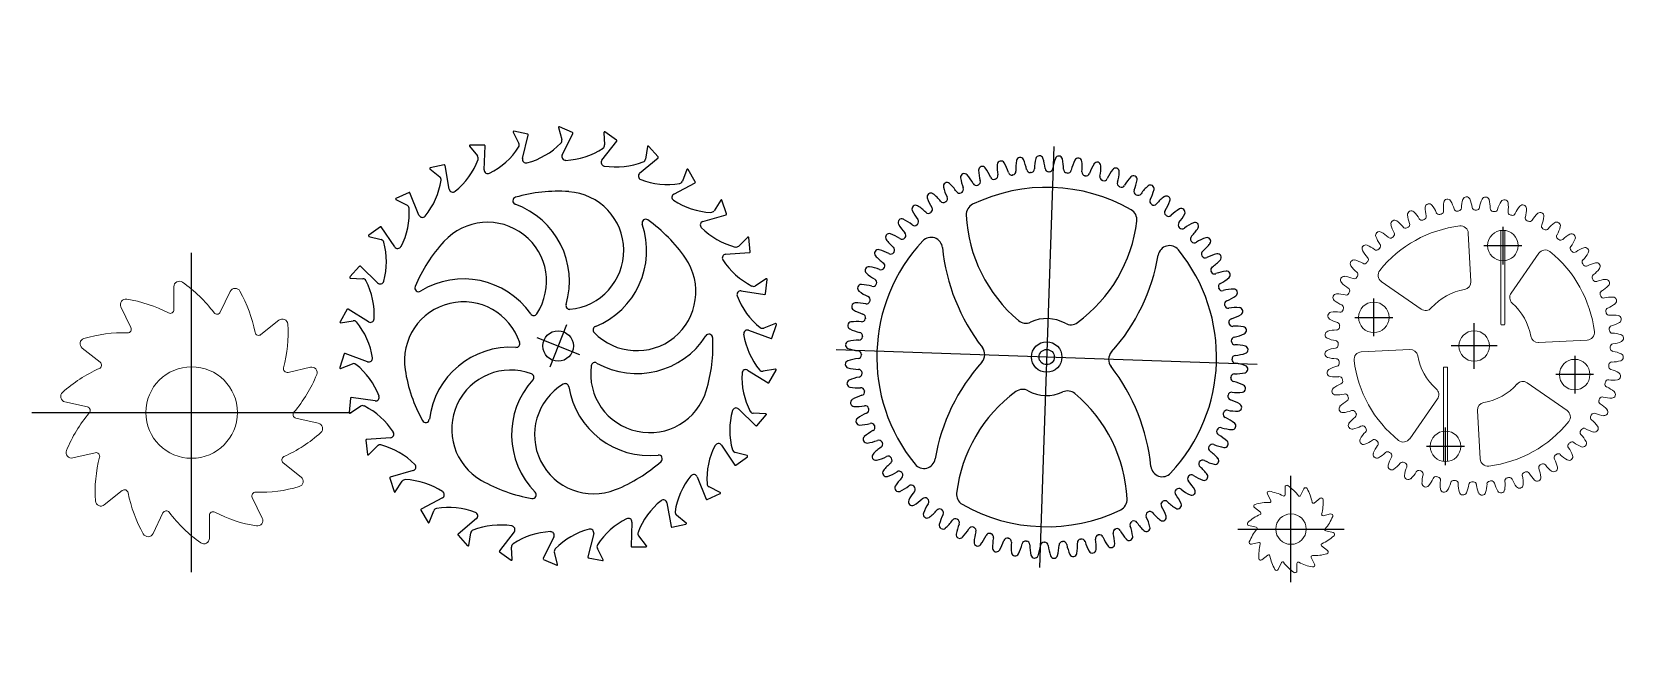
# Model space of a CAD drawing. Header units: millimetres. Extents: x 1.8 to 53.9, y 13.9 to 34.5.
import ezdxf

# ---------------------------------------------------------------- set-up
doc = ezdxf.new("R2010")
doc.units = ezdxf.units.MM
doc.linetypes.add('CENTER', pattern=[50.8, 31.75, -6.35, 6.35, -6.35])
doc.layers.get('0').update_dxf_attribs({"lineweight": 25, "true_color": 0xffffff})
for name, color, linetype, true_color in [('CENTER', 3, 'CENTER', 0x00ff00), ('GEAR-64', 102, 'Continuous', 0x009926), ('GEAR-ESCAPE-TIC', 53, 'Continuous', 0xb2cc66)]:
    doc.layers.add(name, color=color, linetype=linetype, true_color=true_color)
doc.layers.add('GEAR-48-RATCHET', color=4, linetype='Continuous', lineweight=5, true_color=0x00ffff)

# ---------------------------------------------------------------- blocks, each defined once
blk = doc.blocks.new('TOOTH-64-10DP')
at = {"color": 0, "linetype": 'BYBLOCK'}
for centre, radius, start, end in [((0.819, 3), 0.732, 159.5425, 173.1207), ((0.189, 3.234), 0.06, 86.648, 159.5425), ((0, 0), 3.3, 86.6398, 86.648), ((0.19, 3.234), 0.06, 13.7454, 86.6398), ((-0.463, 3.075), 0.732, 0.1671, 13.7454)]:
    blk.add_arc(centre, radius, start, end, dxfattribs=at)
for centre, radius, start, end in [((0.329, 3.077), 0.06, 180.1671, 263.8945), ((0, 0), 3.035, 83.7683, 83.8945), ((0.336, 3.076), 0.06, 263.7683, 347.4957)]:
    blk.add_arc(centre, radius, start, end)
blk = doc.blocks.new('GEAR-64')
for radius in [0.25, 0.125]:
    blk.add_circle((0, 0), radius)
for centre, radius, start, end in [((0, 0), 2.781, 48.8408, 131.1592), ((-1.707, 1.953), 0.187, 131.1592, 262.3152), ((1.707, 1.953), 0.187, 277.6848, 48.8408), ((-2.158, -1.388), 3.184, 50.1935, 82.3152), ((2.158, -1.388), 3.184, 97.6848, 129.8065), ((-2.294, 1.211), 0.187, 85.1515, 152.1592), ((-2.482, -1.01), 2.416, 38.1781, 85.1515), ((2.482, -1.01), 2.416, 94.8485, 141.8219), ((2.294, 1.211), 0.187, 27.8408, 94.8485), ((0, 0), 2.781, 152.1592, 207.8408), ((0, 1.202), 0.187, 230.1935, 309.8065), ((0, 0), 2.781, 332.1592, 27.8408), ((0, 0), 0.63, 153.2341, 206.7659), ((-0.73, 0.368), 0.187, 333.2341, 38.1781), ((0.73, 0.368), 0.187, 141.8219, 206.7659), ((0, 0), 0.63, 333.2341, 26.7659), ((-2.482, 1.01), 2.416, 274.8485, 321.8219), ((-0.73, -0.368), 0.187, 321.8219, 26.7659), ((0.73, -0.368), 0.187, 153.2341, 218.1781), ((2.482, 1.01), 2.416, 218.1781, 265.1515), ((0, -1.202), 0.187, 50.1935, 129.8065), ((-2.294, -1.211), 0.187, 207.8408, 274.8485), ((-2.158, 1.388), 3.184, 277.6848, 309.8065), ((2.158, 1.388), 3.184, 230.1935, 262.3152), ((2.294, -1.211), 0.187, 265.1515, 332.1592), ((-1.707, -1.953), 0.187, 97.6848, 228.8408), ((1.707, -1.953), 0.187, 311.1592, 82.3152), ((0, 0), 2.781, 228.8408, 311.1592)]:
    blk.add_arc(centre, radius, start, end)
at = {"layer": 'CENTER', "linetype": 'CENTER'}
for p, q in [((0, -3.45), (0, 3.45)), ((3.45, 0), (-3.45, 0))]:
    blk.add_line(p, q, dxfattribs=at)
for rotation in [24.327504557617434, 18.70250455761754, 13.077504557617523, 7.452504557617122, 1.827504557617446, 356.2025045576174, 350.5775045576175, 344.9525045576174, 35.577504557617445, 29.952504557617285, 339.3275045576172, 333.70250455761726, 41.20250455761745, 328.0775045576172, 46.82750455761735, 322.4525045576176, 52.45250455761744, 316.82750455761726, 311.2025045576173, 58.07750455761752, 305.57750455761726, 63.70250455761761, 299.95250455761743, 69.32750455761736, 74.95250455761752, 294.3275045576173, 80.57750455761736, 288.70250455761743, 86.20250455761746, 283.0775045576174, 91.82750455761743, 277.4525045576175, 271.82750455761743, 97.45250455761749, 103.07750455761744, 266.2025045576175, 108.70250455761753, 260.5775045576175, 114.32750455761749, 254.95250455761752, 119.95250455761749, 249.32750455761752, 125.57750455761754, 243.70250455761754, 131.20250455761752, 238.07750455761754, 136.82750455761752, 232.45250455761757, 142.45250455761783, 221.20250455761754, 226.82750455761763, 148.07750455761752, 153.70250455761752, 215.57750455761766, 159.32750455761757, 164.95250455761754, 204.32750455761763, 209.95250455761757, 170.57750455761752, 176.2025045576176, 181.82750455761763, 187.45250455761732, 193.07750455761754, 198.70250455761763]:
    blk.add_blockref('TOOTH-64-10DP', (0, 0), dxfattribs=dict(rotation=rotation))
blk = doc.blocks.new('TOOTH-ESCAPE')
for p, q in [((2.063, -2.352), (2.175, -2.73)), ((2.414, -2.644), (2.24, -2.533)), ((2.188, -2.737), (2.411, -2.662))]:
    blk.add_line(p, q)
for centre, radius, start, end in [((3.409, -2.52), 1.198, 147.0422, 178.1226), ((2.006, -2.37), 0.06, 16.4804, 135.0422), ((2.272, -2.482), 0.06, 178.1226, 237.4804), ((2.185, -2.727), 0.01, 196.4804, 288.4804), ((2.408, -2.652), 0.01, 288.4804, 57.4804)]:
    blk.add_arc(centre, radius, start, end)
blk = doc.blocks.new('GEAR-ESCAPE')
blk.add_circle((0, 0), 0.25)
for centre, radius, start, end in [((0, 0), 2.535, 102.8571, 122.7873), ((-0.349, 1.528), 0.967, 291.9218, 102.8571), ((0.791, 2.345), 0.06, 71.3588, 215.6206), ((0, 0), 2.535, 51.4286, 71.3588), ((-1.34, 2.08), 0.06, 122.7873, 267.0492), ((-0.349, 1.528), 1.342, 308.8376, 35.6206), ((-1.412, 0.68), 1.342, 0.2661, 87.0492), ((0.977, 1.226), 0.967, 240.4933, 51.4286), ((-1.412, 0.68), 0.967, 343.3504, 154.2857), ((0, 0), 2.535, 154.2857, 174.2159), ((0.977, 1.226), 1.342, 257.409, 344.1921), ((2.326, 0.844), 0.06, 19.9302, 164.1921), ((0, 0), 2.535, 0, 19.9302), ((-1.412, -0.68), 1.342, 51.6947, 138.4778), ((-0.01, 0.687), 0.06, 180.2661, 291.9218), ((-1.412, -0.68), 0.967, 34.779, 205.7143), ((-0.543, 0.42), 0.06, 231.6947, 343.3504), ((0.531, 0.436), 0.06, 128.8376, 240.4933), ((-2.462, 0.249), 0.06, 174.2159, 318.4778), ((-0.349, -1.528), 1.342, 103.1233, 189.9064), ((-0.667, -0.163), 0.06, 283.1233, 34.779), ((1.568, 0), 0.967, 189.0647, 0), ((0.672, -0.143), 0.06, 77.409, 189.0647), ((-0.349, -1.528), 0.967, 86.2076, 257.1429), ((0.977, -1.226), 1.342, 154.5519, 241.3349), ((-0.289, -0.623), 0.06, 334.5519, 86.2076), ((0.977, -1.226), 0.967, 137.6361, 308.5714), ((0.307, -0.614), 0.06, 25.9804, 137.6361), ((1.568, 0), 1.342, 205.9804, 292.7635), ((0, 0), 2.535, 205.7143, 225.6445), ((2.11, -1.293), 0.06, 328.5016, 112.7635), ((0, 0), 2.535, 308.5714, 328.5016), ((-1.73, -1.769), 0.06, 225.6445, 9.9064), ((0, 0), 2.535, 257.1429, 277.073), ((0.305, -2.456), 0.06, 277.073, 61.3349)]:
    blk.add_arc(centre, radius, start, end)
at = {"layer": 'CENTER', "linetype": 'CENTER'}
for p, q in [((0.135, -0.35), (-0.135, 0.35)), ((0.35, 0.135), (-0.35, -0.135))]:
    blk.add_line(p, q, dxfattribs=at)
for rotation in [156.00000000000134, 144, 132, 120.00000000000001, 167.99999999999997, 108.00000000000001, 179.99999999999997, 95.99999999999997, 191.99999999999994, 84.00000000000003, 203.99999999999866, 71.99999999999999, 216, 59.99999999999994, 47.999999999999986, 227.99999999999991, 36.00000000000003, 239.99999999999994, 23.999999999998636, 251.99999999999994, 12.000000000000037, 264, 276, 348.00000000000006, 288, 336.0000000000014, 300, 312.00000000000006, 324.00000000000006]:
    blk.add_blockref('TOOTH-ESCAPE', (0, 0), dxfattribs=dict(rotation=rotation))
blk.add_blockref('TOOTH-ESCAPE', (0, 0))
blk = doc.blocks.new('GEAR-RATCHET')
for p, q in [((-0.097, 0.5616), (-0.0972, 0.6869)), ((0.1563, 0.5481), (0.2105, 0.6611)), ((-0.331, 0.4639), (-0.3856, 0.5767)), ((0.3786, 0.426), (0.4765, 0.5043)), ((-0.4995, 0.2744), (-0.5977, 0.3523)), ((0.526, 0.2195), (0.6481, 0.2476)), ((-0.5691, 0.0304), (-0.6913, 0.0581)), ((0.5691, -0.0304), (0.6913, -0.0581)), ((-0.526, -0.2195), (-0.6481, -0.2476)), ((0.4995, -0.2744), (0.5977, -0.3523)), ((-0.3786, -0.426), (-0.4765, -0.5043)), ((0.331, -0.4639), (0.3856, -0.5767)), ((-0.1563, -0.5481), (-0.2105, -0.6611)), ((0.097, -0.5616), (0.0972, -0.6869))]:
    blk.add_line(p, q)
blk.add_circle((0, 0), 0.25)
for centre, radius, start, end in [((-0.0672, 0.687), 0.03, 55.14266, 180.10696), ((-0.4777, 0.0976), 0.7483, 36.69925, 55.14266), ((-0.3586, 0.5898), 0.03, 80.85694, 205.82125), ((-0.4727, -0.1194), 0.7483, 62.41354, 80.85694), ((0.2375, 0.6481), 0.03, 29.42837, 154.39268), ((-0.3881, 0.2952), 0.7483, 10.98496, 29.42837), ((-0.117, 0.5616), 0.02, 242.41354, 0.10696), ((0.1383, 0.5567), 0.02, 216.69925, 334.39268), ((-0.3741, -0.3127), 0.7483, 88.12782, 106.57123), ((-0.349, 0.4552), 0.02, 268.12782, 25.82125), ((0.3661, 0.4416), 0.02, 190.98496, 308.67839), ((0.4952, 0.4809), 0.03, 3.71409, 128.67839), ((-0.2216, 0.4343), 0.7483, 345.27068, 3.71409), ((-0.579, 0.3758), 0.03, 106.57123, 231.53554), ((-0.512, 0.2587), 0.02, 293.84211, 51.53554), ((-0.2014, -0.444), 0.7483, 113.84211, 132.28552), ((0.5215, 0.239), 0.02, 165.27068, 282.96411), ((-0.0112, 0.4874), 0.7483, 319.55639, 337.9998), ((0.6548, 0.2184), 0.03, 337.9998, 102.96411), ((-0.6847, 0.0874), 0.03, 132.28552, 257.24982), ((-0.5735, 0.0109), 0.02, 319.55639, 77.24982), ((0.5735, -0.0109), 0.02, 139.55639, 257.24982), ((0.0112, -0.4874), 0.7483, 139.55639, 157.9998), ((0.6847, -0.0874), 0.03, 312.28552, 77.24982), ((0.2014, 0.444), 0.7483, 293.84211, 312.28552), ((-0.6548, -0.2184), 0.03, 157.9998, 282.96411), ((0.2216, -0.4343), 0.7483, 165.27068, 183.71409), ((-0.5215, -0.239), 0.02, 345.27068, 102.96411), ((0.512, -0.2587), 0.02, 113.84211, 231.53554), ((-0.3661, -0.4416), 0.02, 10.98496, 128.67839), ((0.3741, 0.3127), 0.7483, 268.12782, 286.57123), ((0.579, -0.3758), 0.03, 286.57123, 51.53554), ((-0.4952, -0.4809), 0.03, 183.71409, 308.67839), ((0.3881, -0.2952), 0.7483, 190.98496, 209.42837), ((0.349, -0.4552), 0.02, 88.12782, 205.82125), ((-0.1383, -0.5567), 0.02, 36.69925, 154.39268), ((0.4777, -0.0976), 0.7483, 216.69925, 235.14266), ((0.117, -0.5616), 0.02, 62.41354, 180.10696), ((0.4727, 0.1194), 0.7483, 242.41354, 260.85694), ((0.3586, -0.5898), 0.03, 260.85694, 25.82125), ((-0.2375, -0.6481), 0.03, 209.42837, 334.39268), ((0.0672, -0.687), 0.03, 235.14266, 0.10696)]:
    blk.add_arc(centre, radius, start, end)
at = {"layer": 'CENTER', "linetype": 'CENTER'}
for p, q in [((0, -0.872), (0, 0.872)), ((-0.872, 0), (0.872, 0))]:
    blk.add_line(p, q, dxfattribs=at)
blk = doc.blocks.new('TOOTH-48-10DP-SMALL')
at = {"color": 0, "linetype": 'BYBLOCK'}
for centre, radius, start, end in [((0.474, 2.221), 0.534, 159.2405, 174.674), ((0.03, 2.389), 0.0587, 89.2689, 159.2405), ((0, 0), 2.448, 89.2063, 89.2689), ((0.033, 2.389), 0.0587, 19.2347, 89.2063), ((-0.415, 2.233), 0.534, 3.8012, 19.2347)]:
    blk.add_arc(centre, radius, start, end, dxfattribs=at)
for centre, radius, start, end in [((-0.107, 2.275), 0.05, 272.6822, 354.674), ((0.167, 2.271), 0.05, 183.8012, 265.793), ((0, 0), 2.227, 85.1822, 85.793)]:
    blk.add_arc(centre, radius, start, end)
blk = doc.blocks.new('RATCHET-STRIKE')
for p, q in [((-0.355, 0.501), (-1.887, 0.501)), ((-0.355, 0.436), (-1.887, 0.436)), ((-0.345, 0.446), (-0.345, 0.491))]:
    blk.add_line(p, q)
blk.add_circle((-1.645, 0.469), 0.25)
for centre, start, end in [((-0.355, 0.491), 0, 90), ((-0.355, 0.446), 270, 0)]:
    blk.add_arc(centre, 0.01, start, end)
at = {"layer": 'CENTER', "linetype": 'CENTER'}
for p, q in [((-1.645, 0.159), (-1.645, 0.779)), ((-1.955, 0.469), (-1.335, 0.469))]:
    blk.add_line(p, q, dxfattribs=at)
blk = doc.blocks.new('GEAR-48-RATCHET')
for p, q in [((-0.055, 1.055), (-0.097, 1.85)), ((0.603, 0.868), (1.057, 1.521)), ((-0.868, 0.603), (-1.521, 1.057)), ((1.055, 0.055), (1.85, 0.097)), ((-1.055, -0.055), (-1.85, -0.097)), ((0.868, -0.603), (1.521, -1.057)), ((-0.603, -0.868), (-1.057, -1.521)), ((0.055, -1.055), (0.097, -1.85))]:
    blk.add_line(p, q)
for centre in [(0.469, 1.645), (0, 0), (-0.469, -1.645)]:
    blk.add_circle(centre, 0.25)
for centre, radius, start, end in [((0, 0), 1.981, 96.8612, 141.3352), ((-0.222, 1.843), 0.125, 3, 96.8612), ((1.16, 1.449), 0.125, 51.3352, 145.1963), ((0, 0), 1.981, 6.8612, 51.3352), ((-1.449, 1.16), 0.125, 141.3352, 235.1963), ((-0.18, 1.049), 0.125, 279.7467, 3), ((0, 0), 0.939, 99.7467, 138.4497), ((0.706, 0.796), 0.125, 145.1963, 228.4497), ((-0.796, 0.706), 0.125, 235.1963, 318.4497), ((0, 0), 0.939, 9.7467, 48.4497), ((1.049, 0.18), 0.125, 189.7467, 273), ((1.843, 0.222), 0.125, 273, 6.8612), ((-1.843, -0.222), 0.125, 93, 186.8612), ((0, 0), 1.981, 186.8612, 231.3352), ((-1.049, -0.18), 0.125, 9.7467, 93), ((0, 0), 0.939, 189.7467, 228.4497), ((-0.706, -0.796), 0.125, 325.1963, 48.4497), ((0, 0), 0.939, 279.7467, 318.4497), ((0.796, -0.706), 0.125, 55.1963, 138.4497), ((0.18, -1.049), 0.125, 99.7467, 183), ((0, 0), 1.981, 276.8612, 321.3352), ((1.449, -1.16), 0.125, 321.3352, 55.1963), ((-1.16, -1.449), 0.125, 231.3352, 325.1963), ((0.222, -1.843), 0.125, 183, 276.8612)]:
    blk.add_arc(centre, radius, start, end)
at = {"layer": 'CENTER', "linetype": 'CENTER'}
for p, q in [((0.469, 1.955), (0.469, 1.335)), ((0.159, 1.645), (0.779, 1.645)), ((0, -0.375), (0, 0.375)), ((-0.375, 0), (0.375, 0)), ((-0.469, -1.955), (-0.469, -1.335)), ((-0.159, -1.645), (-0.779, -1.645))]:
    blk.add_line(p, q, dxfattribs=at)
for name, rotation in [('TOOTH-48-10DP-SMALL', 18.837683028594913), ('TOOTH-48-10DP-SMALL', 11.337683028594949), ('TOOTH-48-10DP-SMALL', 3.837683028594957), ('TOOTH-48-10DP-SMALL', 356.3376830285949), ('TOOTH-48-10DP-SMALL', 348.8376830285949), ('TOOTH-48-10DP-SMALL', 341.33768302859534), ('TOOTH-48-10DP-SMALL', 33.837683028594896), ('TOOTH-48-10DP-SMALL', 26.337683028594576), ('TOOTH-48-10DP-SMALL', 333.837683028595), ('TOOTH-48-10DP-SMALL', 326.33768302859494), ('TOOTH-48-10DP-SMALL', 41.33768302859486), ('TOOTH-48-10DP-SMALL', 318.8376830285951), ('TOOTH-48-10DP-SMALL', 48.83768302859488), ('TOOTH-48-10DP-SMALL', 311.33768302859494), ('TOOTH-48-10DP-SMALL', 56.337683028594846), ('TOOTH-48-10DP-SMALL', 303.837683028595), ('TOOTH-48-10DP-SMALL', 63.83768302859489), ('TOOTH-48-10DP-SMALL', 296.337683028595), ('TOOTH-48-10DP-SMALL', 71.33768302859482), ('TOOTH-48-10DP-SMALL', 288.83768302859517), ('TOOTH-48-10DP-SMALL', 78.83768302859487), ('TOOTH-48-10DP-SMALL', 281.337683028595), ('TOOTH-48-10DP-SMALL', 86.33768302859481), ('TOOTH-48-10DP-SMALL', 273.83768302859494), ('TOOTH-48-10DP-SMALL', 93.83768302859487), ('TOOTH-48-10DP-SMALL', 101.3376830285948), ('RATCHET-STRIKE', 180), ('TOOTH-48-10DP-SMALL', 266.33768302859505), ('TOOTH-48-10DP-SMALL', 258.83768302859494), ('TOOTH-48-10DP-SMALL', 108.83768302859485), ('TOOTH-48-10DP-SMALL', 251.33768302859505), ('TOOTH-48-10DP-SMALL', 116.33768302859478), ('TOOTH-48-10DP-SMALL', 243.837683028595), ('TOOTH-48-10DP-SMALL', 123.83768302859481), ('TOOTH-48-10DP-SMALL', 236.33768302859494), ('TOOTH-48-10DP-SMALL', 131.33768302859477), ('TOOTH-48-10DP-SMALL', 138.8376830285948), ('TOOTH-48-10DP-SMALL', 228.83768302859505), ('TOOTH-48-10DP-SMALL', 146.33768302859477), ('TOOTH-48-10DP-SMALL', 213.83768302859494), ('TOOTH-48-10DP-SMALL', 221.337683028595), ('TOOTH-48-10DP-SMALL', 153.8376830285948), ('TOOTH-48-10DP-SMALL', 161.33768302859508), ('TOOTH-48-10DP-SMALL', 198.8376830285949), ('TOOTH-48-10DP-SMALL', 206.33768302859465), ('TOOTH-48-10DP-SMALL', 168.83768302859477), ('TOOTH-48-10DP-SMALL', 176.3376830285947), ('TOOTH-48-10DP-SMALL', 183.83768302859497), ('TOOTH-48-10DP-SMALL', 191.33768302859502)]:
    blk.add_blockref(name, (0, 0), dxfattribs=dict(rotation=rotation))
blk.add_blockref('RATCHET-STRIKE', (0, 0))

msp = doc.modelspace()

# ---------------------------------------------------------------- block references
at = {"layer": 'GEAR-48-RATCHET', "lineweight": 5, "xscale": 2, "yscale": 2, "rotation": 90}
msp.add_blockref('GEAR-48-RATCHET', (49, 24.181), dxfattribs=at)
at = {"layer": 'GEAR-48-RATCHET', "lineweight": 0, "xscale": 6, "yscale": 6}
msp.add_blockref('GEAR-RATCHET', (7, 22), dxfattribs=at)
at = {"layer": 'GEAR-48-RATCHET', "xscale": 2, "yscale": 2}
msp.add_blockref('GEAR-RATCHET', (43, 18.181), dxfattribs=at)
at = {"layer": 'GEAR-64', "lineweight": 5, "xscale": 2, "yscale": 2, "rotation": 88.01238302859518}
msp.add_blockref('GEAR-64', (35, 23.819), dxfattribs=at)
at = {"layer": 'GEAR-ESCAPE-TIC', "lineweight": 5, "xscale": 2, "yscale": 2, "rotation": 137.48441647903502}
msp.add_blockref('GEAR-ESCAPE', (19, 24.181), dxfattribs=at)

doc.saveas('drawing.dxf')
